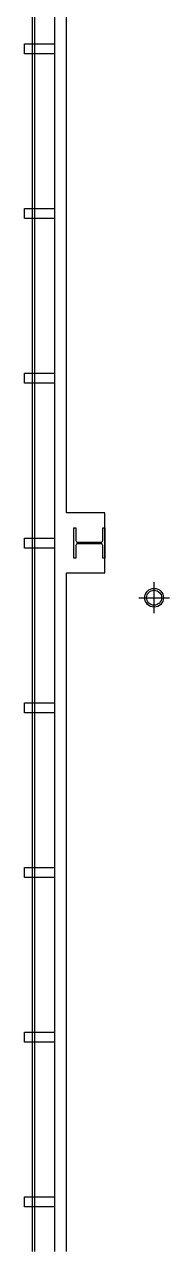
# Model space of a CAD drawing. Header units: millimetres. Extents: x 592430 to 684586, y -483905 to -416366.
# Drawn here: x 660383 to 661837, y -483905 to -471616 of the extents above; entities that cross this region are included whole.
import ezdxf

# ---------------------------------------------------------------- set-up
doc = ezdxf.new("R2010")
doc.units = ezdxf.units.MM
doc.header["$LTSCALE"] = 500
doc.layers.add('동물실', color=9, linetype='Continuous')

msp = doc.modelspace()

# ---------------------------------------------------------------- linework, layer by layer
at = {"layer": '동물실', "color": 251}
for p, q in [((660683, -452061), (660683, -483905)), ((660683, -452061), (660683, -474155)), ((660459, -452110), (660459, -483905)), ((660459, -452110), (660459, -474155)), ((660483, -452105), (660483, -483905)), ((660483, -452105), (660483, -474155)), ((660383, -471909), (660383, -471809)), ((660383, -471809), (660683, -471809)), ((660683, -471809), (660683, -471909)), ((660683, -471909), (660383, -471909)), ((660383, -473559), (660383, -473459)), ((660383, -473459), (660683, -473459)), ((660383, -473559), (660383, -473459)), ((660383, -473459), (660683, -473459)), ((660683, -473459), (660683, -473559)), ((660683, -473459), (660683, -473559)), ((660683, -473559), (660383, -473559)), ((660683, -473559), (660383, -473559)), ((660383, -475209), (660383, -475109)), ((660383, -475109), (660683, -475109)), ((660683, -475109), (660683, -475209)), ((660683, -475209), (660383, -475209)), ((660383, -476859), (660383, -476759)), ((660383, -476759), (660683, -476759)), ((660683, -476759), (660683, -476859)), ((660683, -476859), (660383, -476859)), ((661683, -477511), (661683, -477202)), ((661528, -477357), (661837, -477357)), ((660383, -478509), (660383, -478409)), ((660383, -478409), (660683, -478409)), ((660683, -478509), (660383, -478509)), ((660683, -478409), (660683, -478509)), ((660383, -480159), (660383, -480059)), ((660383, -480059), (660683, -480059)), ((660683, -480059), (660683, -480159)), ((660683, -480159), (660383, -480159)), ((660383, -481809), (660383, -481709)), ((660383, -481709), (660683, -481709)), ((660683, -481709), (660683, -481809)), ((660683, -481809), (660383, -481809)), ((660383, -483459), (660383, -483359)), ((660383, -483359), (660683, -483359)), ((660683, -483359), (660683, -483459)), ((660683, -483459), (660383, -483459))]:
    msp.add_line(p, q, dxfattribs=at)
msp.add_lwpolyline([(660803, -483905), (660803, -477108), (661188, -477108), (661188, -476508), (660803, -476508), (660803, -470608)], dxfattribs=at)
msp.add_lwpolyline([(660898, -476783, 0.414214), (660916, -476801), (661150, -476801, 0.414214), (661168, -476783), (661168, -476656), (661188, -476656), (661188, -476961), (661168, -476961), (661168, -476834, 0.414214), (661150, -476816), (660916, -476816, 0.414214), (660898, -476834), (660898, -476961), (660878, -476961), (660878, -476656), (660898, -476656)], format="xyb", close=True, dxfattribs=at)
for radius in [93.8, 75]:
    msp.add_circle((661683, -477357), radius, dxfattribs=at)

doc.saveas('drawing.dxf')
